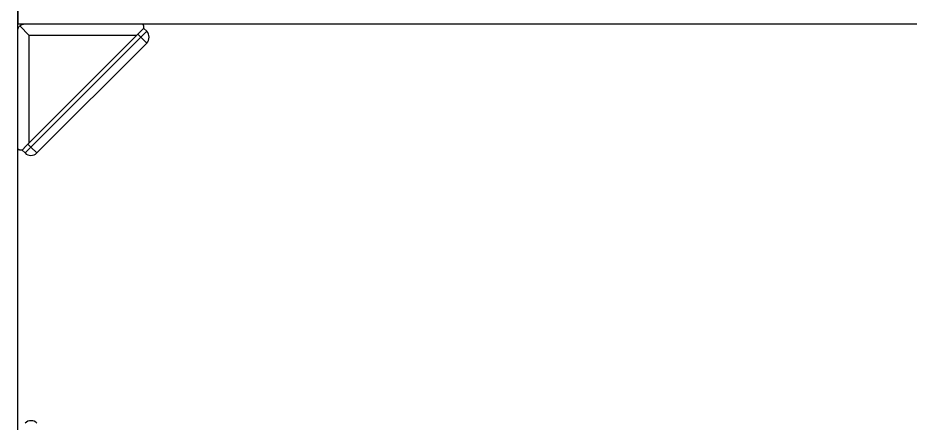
# Model space of a CAD drawing. Header units: millimetres. Extents: x -3183 to 3067, y 1033 to 2218.
# Drawn here: x -2892.1 to -2785.7, y 1950.8 to 1999 of the extents above; entities that cross this region are included whole.
import ezdxf

# ---------------------------------------------------------------- set-up
doc = ezdxf.new("R2010")
doc.units = ezdxf.units.MM
doc.linetypes.add('phl_thick', pattern=[0])
doc.layers.add('Kontury', color=7, linetype='Continuous', lineweight=35)
doc.layers.add('projection', color=7, linetype='Continuous')

msp = doc.modelspace()

# ---------------------------------------------------------------- linework, layer by layer
msp.add_line((-2717.30112, 1998.28669), (-2892.05112, 1998.28669))
at = {"layer": 'Kontury'}
msp.add_line((-2892.05112, 2018.28669), (-2892.05112, 1998.28669), dxfattribs=at)
at = {"layer": 'projection', "color": 7, "linetype": 'phl_thick'}
for p, q in [((-2892.05112, 1867.15453), (-2892.05112, 2028.79289)), ((-2891.99569, 1997.86356), (-2891.97214, 1997.90878)), ((-2891.97214, 1997.90878), (-2891.9455, 1997.95257)), ((-2891.9455, 1997.95257), (-2891.91591, 1997.99458)), ((-2891.91591, 1997.99458), (-2891.88356, 1998.03449)), ((-2891.88356, 1998.03449), (-2891.84863, 1998.07197)), ((-2891.84863, 1998.07197), (-2891.81114, 1998.10691)), ((-2890.7183, 1996.94164), (-2891.84863, 1998.07197)), ((-2891.81114, 1998.10691), (-2891.77123, 1998.13926)), ((-2891.77123, 1998.13926), (-2891.72922, 1998.16885)), ((-2891.72922, 1998.16885), (-2891.68543, 1998.19549)), ((-2891.68543, 1998.19549), (-2891.64021, 1998.21904)), ((-2891.64021, 1998.21904), (-2891.59384, 1998.23919)), ((-2891.59384, 1998.23919), (-2891.5467, 1998.25596)), ((-2891.5467, 1998.25596), (-2891.49916, 1998.26938)), ((-2891.49916, 1998.26938), (-2891.45157, 1998.27955)), ((-2891.45157, 1998.27955), (-2891.40432, 1998.28669)), ((-2889.32325, 1998.28669), (-2891.40432, 1998.28669)), ((-2889.32325, 1998.28669), (-2889.3183, 1998.29164)), ((-2877.3183, 1998.29164), (-2889.3183, 1998.29164)), ((-2877.29017, 1998.29006), (-2877.3183, 1998.29164)), ((-2877.26172, 1998.28516), (-2877.29017, 1998.29006)), ((-2877.23337, 1998.27678), (-2877.26172, 1998.28516)), ((-2877.2056, 1998.2648), (-2877.23337, 1998.27678)), ((-2877.1789, 1998.24918), (-2877.2056, 1998.2648)), ((-2877.15378, 1998.22988), (-2877.1789, 1998.24918)), ((-2877.13076, 1998.20696), (-2877.15378, 1998.22988)), ((-2877.11039, 1998.18049), (-2877.13076, 1998.20696)), ((-2877.09327, 1998.15057), (-2877.11039, 1998.18049)), ((-2877.08003, 1998.11734), (-2877.09327, 1998.15057)), ((-2877.07137, 1998.08098), (-2877.08003, 1998.11734)), ((-2877.0683, 1998.04164), (-2877.07137, 1998.08098)), ((-2877.0683, 1997.79164), (-2877.0683, 1998.04164)), ((-2892.06335, 1997.62767), (-2892.05621, 1997.67492)), ((-2892.06335, 1995.54659), (-2892.06335, 1997.62767)), ((-2892.05621, 1997.67492), (-2892.04603, 1997.72251)), ((-2892.04603, 1997.72251), (-2892.03261, 1997.77005)), ((-2892.03261, 1997.77005), (-2892.01584, 1997.81719)), ((-2892.01584, 1997.81719), (-2891.99569, 1997.86356)), ((-2891.07881, 1983.78113), (-2877.77756, 1997.08238)), ((-2877.9183, 1996.94164), (-2890.7183, 1996.94164)), ((-2890.7183, 1984.14164), (-2890.7183, 1996.94164)), ((-2877.77756, 1997.08238), (-2877.55778, 1997.30215)), ((-2876.7169, 1996.02172), (-2877.77756, 1997.08238)), ((-2877.55778, 1997.30215), (-2877.0683, 1997.79164)), ((-2877.424, 1996.72883), (-2876.7169, 1997.43593)), ((-2876.7169, 1997.43593), (-2877.07045, 1997.78949)), ((-2890.50548, 1983.64735), (-2877.424, 1996.72883)), ((-2889.79837, 1982.94025), (-2876.7169, 1996.02172)), ((-2892.06823, 1995.54171), (-2892.0683, 1995.54177)), ((-2892.0683, 1983.54164), (-2892.0683, 1995.54177)), ((-2892.06823, 1995.54171), (-2892.06335, 1995.54659)), ((-2892.06671, 1983.51351), (-2892.0683, 1983.54164)), ((-2892.06181, 1983.48507), (-2892.06671, 1983.51351)), ((-2892.05343, 1983.45672), (-2892.06181, 1983.48507)), ((-2892.04146, 1983.42895), (-2892.05343, 1983.45672)), ((-2892.02583, 1983.40225), (-2892.04146, 1983.42895)), ((-2892.00653, 1983.37713), (-2892.02583, 1983.40225)), ((-2891.98361, 1983.35411), (-2892.00653, 1983.37713)), ((-2891.95714, 1983.33374), (-2891.98361, 1983.35411)), ((-2891.92722, 1983.31662), (-2891.95714, 1983.33374)), ((-2891.89399, 1983.30335), (-2891.92722, 1983.31662)), ((-2891.85763, 1983.29476), (-2891.89399, 1983.30335)), ((-2891.8183, 1983.29164), (-2891.85763, 1983.29476)), ((-2891.5683, 1983.29164), (-2891.8183, 1983.29164)), ((-2891.5683, 1983.29164), (-2891.07881, 1983.78113)), ((-2891.21259, 1982.94025), (-2891.56614, 1983.2938)), ((-2891.21259, 1982.94025), (-2890.50548, 1983.64735)), ((-2890.50548, 1983.64735), (-2890.85903, 1984.00091)), ((-2889.79837, 1982.94025), (-2890.50548, 1983.64735))]:
    msp.add_line(p, q, dxfattribs=at)
for centre, start, end in [((-2877.424, 1996.72883), 314.9999825, 45.000015), ((-2890.50548, 1983.64735), 224.999985, 315.0000175), ((-2890.49325, 1950.04387), 44.9999825, 135.000015)]:
    msp.add_arc(centre, 1, start, end, dxfattribs=at)

doc.saveas('drawing.dxf')
